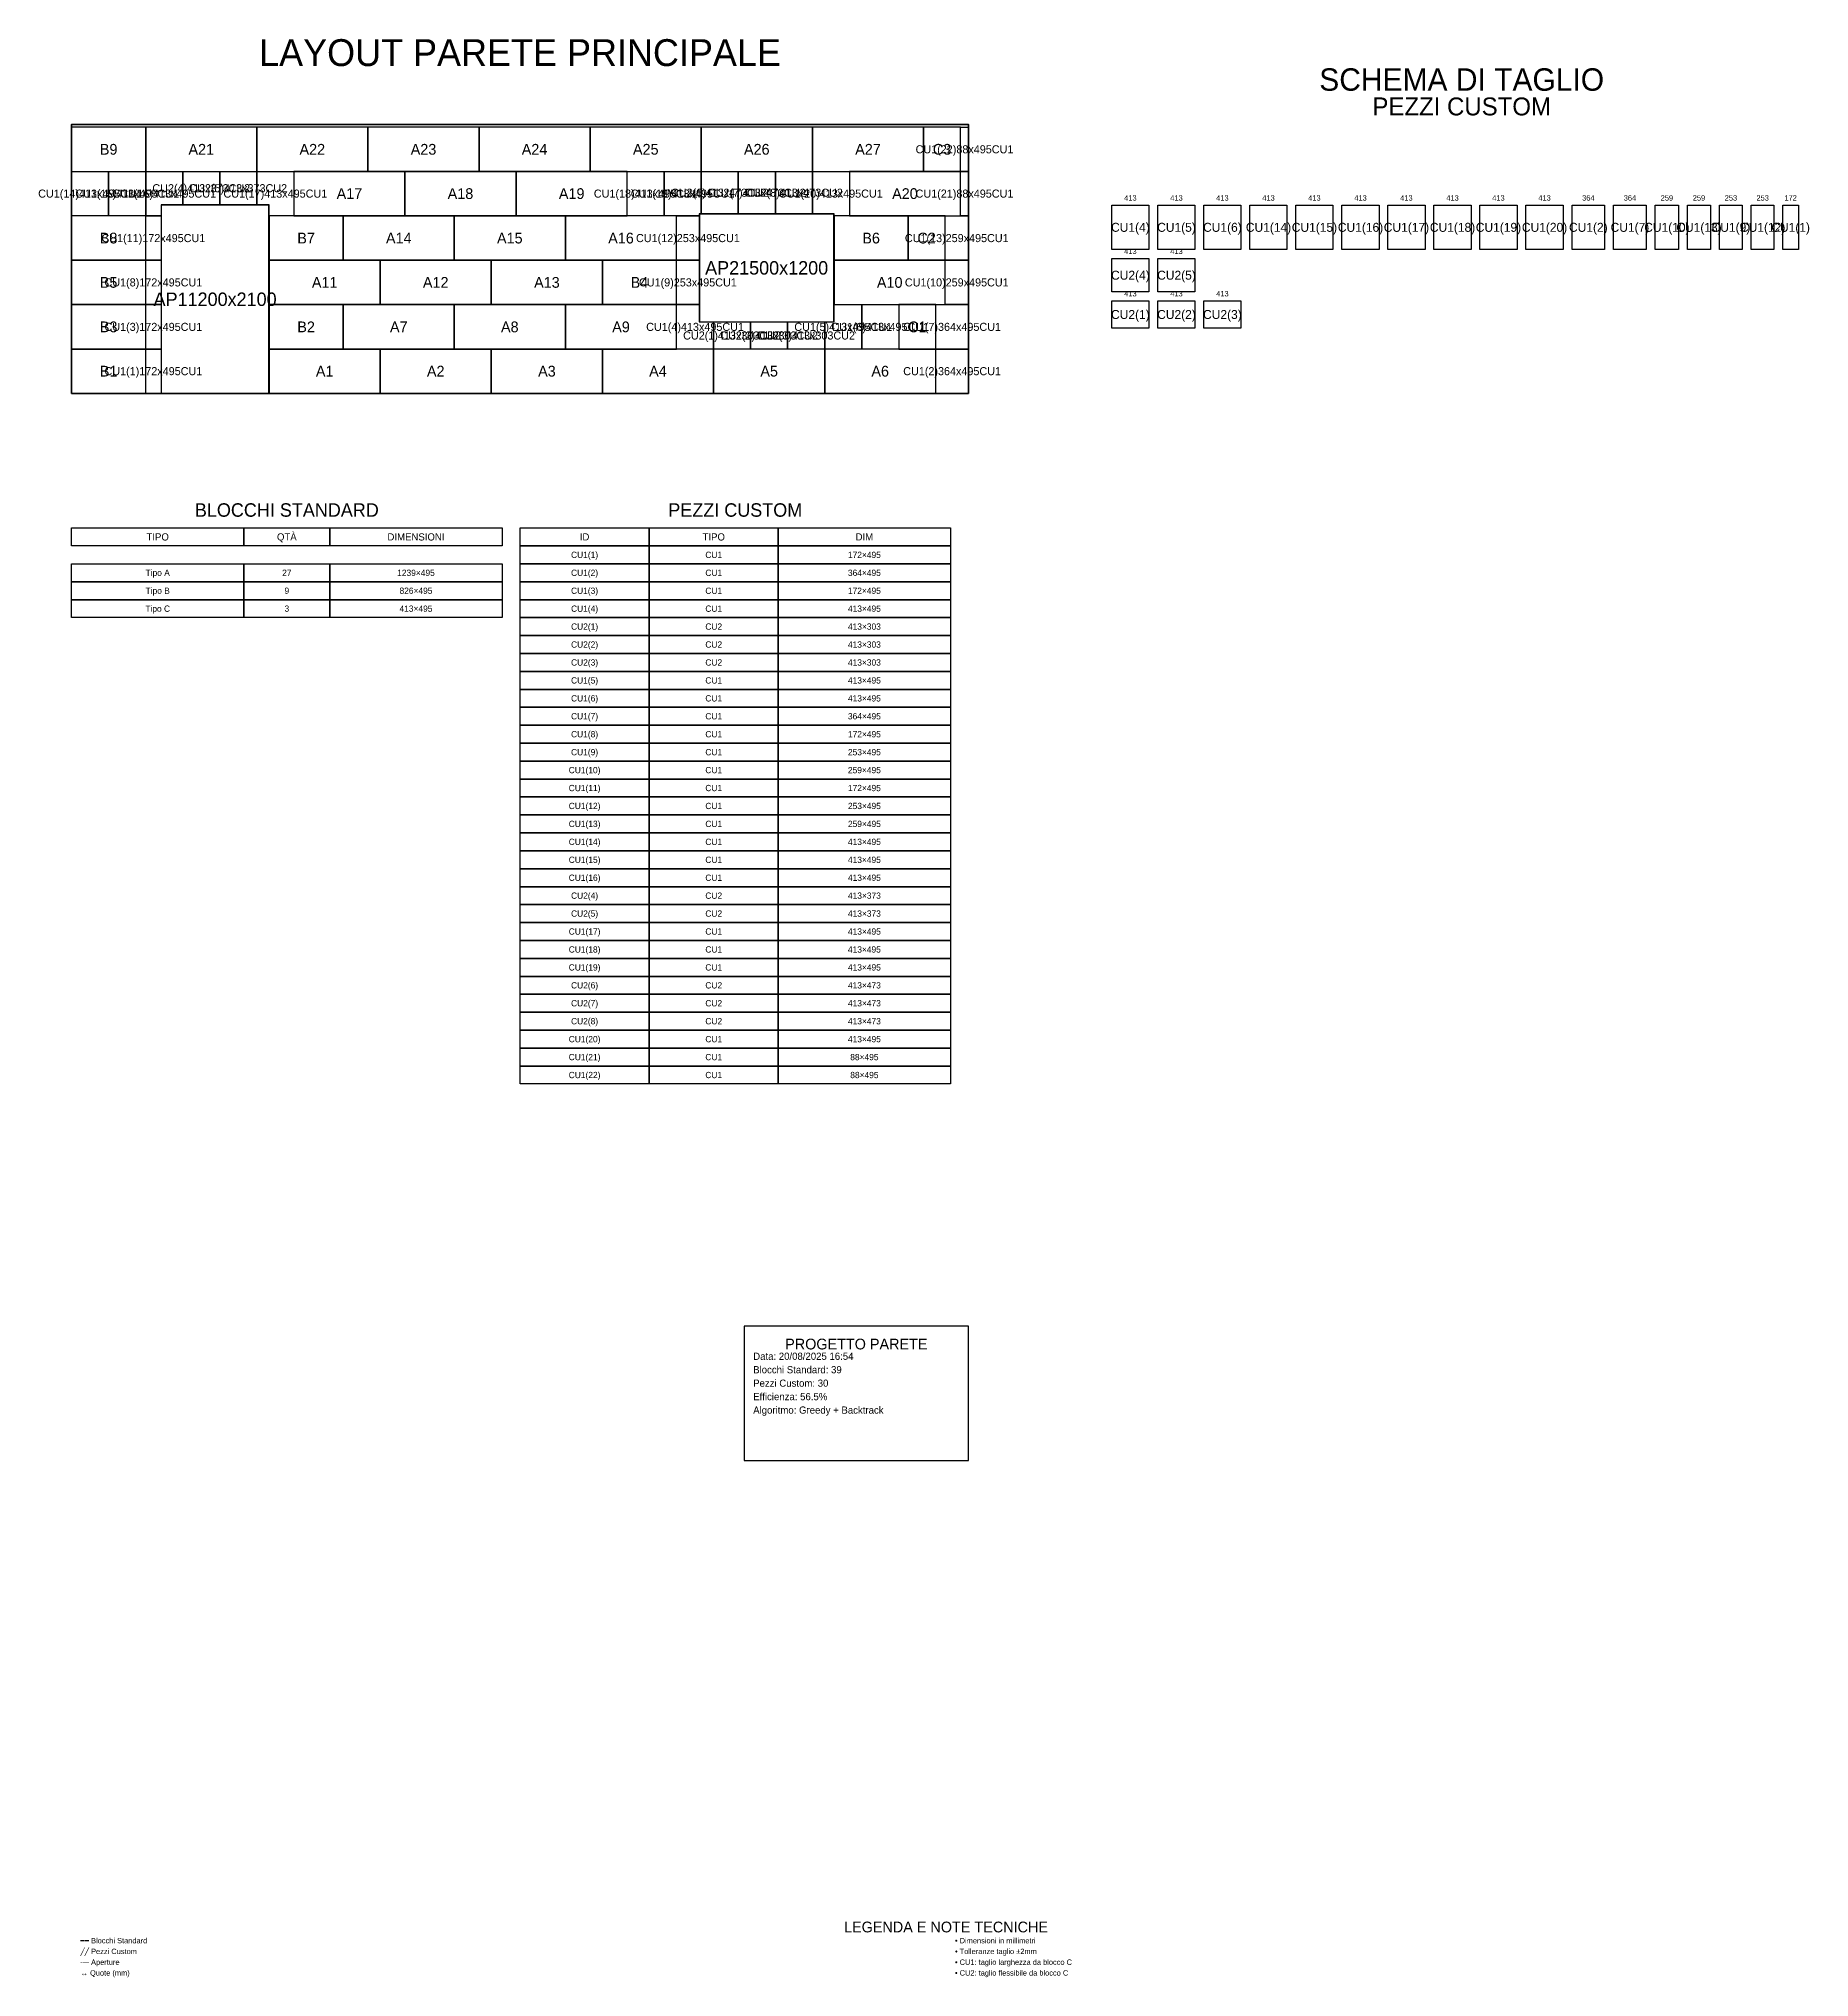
# Model space of a CAD drawing. Header units: metres. Extents: x -366 to 19375, y -17660 to 3954.
import ezdxf
from ezdxf.enums import TextEntityAlignment as Align

# ---------------------------------------------------------------- set-up
doc = ezdxf.new("R2010")
doc.units = ezdxf.units.M
for name, color, linetype in [('APERTURE', 1, 'Continuous'), ('BLOCCHI_CUSTOM', 3, 'Continuous'), ('BLOCCHI_STD', 7, 'Continuous'), ('CARTIGLIO', 7, 'Continuous'), ('PARETE', 5, 'Continuous'), ('QUOTE', 6, 'Continuous'), ('TAGLIO', 4, 'Continuous'), ('TESTI', 7, 'Continuous')]:
    doc.layers.add(name, color=color, linetype=linetype)

msp = doc.modelspace()

# ---------------------------------------------------------------- linework, layer by layer
at = {"layer": 'APERTURE'}
for points in [[(2200, 0), (2200, 2100), (1000, 2100), (1000, 0), (2200, 0)], [(8500, 800), (8500, 2000), (7000, 2000), (7000, 800), (8500, 800)]]:
    msp.add_lwpolyline(points, close=True, dxfattribs=at)
at = {"layer": 'BLOCCHI_CUSTOM'}
for points in [[(10000, 2970), (10000, 2475), (9912, 2475), (9912, 2970), (10000, 2970)], [(0, 1980), (0, 2475), (413, 2475), (413, 1980), (0, 1980)], [(413, 1980), (413, 2475), (826, 2475), (826, 1980), (413, 1980)], [(1000, 2102), (999, 2102), (999, 2102), (999, 2102), (999, 2102), (999, 2102), (999, 2101), (998, 2101), (998, 2101), (998, 2101), (998, 2101), (998, 2101), (998, 2100), (998, 2100), (998, 2100), (998, 1980), (826, 1980), (826, 2475), (1239, 2475), (1239, 2102), (1000, 2102), (1000, 2102), (1000, 2102)], [(1652, 2475), (1652, 2102), (1239, 2102), (1239, 2475), (1652, 2475)], [(2065, 2475), (2065, 2102), (1652, 2102), (1652, 2475), (2065, 2475)], [(2478, 2475), (2478, 1980), (2202, 1980), (2202, 2100), (2202, 2100), (2202, 2100), (2202, 2101), (2202, 2101), (2202, 2101), (2202, 2101), (2202, 2101), (2201, 2101), (2201, 2102), (2201, 2102), (2201, 2102), (2201, 2102), (2201, 2102), (2200, 2102), (2200, 2102), (2200, 2102), (2065, 2102), (2065, 2475), (2478, 2475)], [(6195, 1980), (6195, 2475), (6608, 2475), (6608, 1980), (6195, 1980)], [(7000, 2002), (6999, 2002), (6999, 2002), (6999, 2002), (6999, 2002), (6999, 2002), (6999, 2001), (6998, 2001), (6998, 2001), (6998, 2001), (6998, 2001), (6998, 2001), (6998, 2000), (6998, 2000), (6998, 2000), (6998, 1980), (6608, 1980), (6608, 2475), (7021, 2475), (7021, 2002), (7000, 2002), (7000, 2002), (7000, 2002)], [(7434, 2475), (7434, 2002), (7021, 2002), (7021, 2475), (7434, 2475)], [(7847, 2475), (7847, 2002), (7434, 2002), (7434, 2475), (7847, 2475)], [(8260, 2475), (8260, 2002), (7847, 2002), (7847, 2475), (8260, 2475)], [(8673, 2475), (8673, 1980), (8502, 1980), (8502, 2000), (8502, 2000), (8502, 2000), (8502, 2001), (8502, 2001), (8502, 2001), (8502, 2001), (8502, 2001), (8501, 2001), (8501, 2002), (8501, 2002), (8501, 2002), (8501, 2002), (8501, 2002), (8500, 2002), (8500, 2002), (8500, 2002), (8260, 2002), (8260, 2475), (8673, 2475)], [(9912, 2475), (10000, 2475), (10000, 1980), (9912, 1980), (9912, 2475)], [(998, 1485), (826, 1485), (826, 1980), (998, 1980), (998, 1485)], [(6745, 1485), (6745, 1980), (6998, 1980), (6998, 1485), (6745, 1485)], [(9741, 1485), (9741, 1980), (10000, 1980), (10000, 1485), (9741, 1485)], [(998, 990), (826, 990), (826, 1485), (998, 1485), (998, 990)], [(6745, 990), (6745, 1485), (6998, 1485), (6998, 990), (6745, 990)], [(9741, 990), (9741, 1485), (10000, 1485), (10000, 990), (9741, 990)], [(826, 495), (826, 990), (998, 990), (998, 495), (826, 495)], [(6998, 990), (6998, 800), (6998, 800), (6998, 800), (6998, 799), (6998, 799), (6998, 799), (6998, 799), (6998, 799), (6999, 799), (6999, 798), (6999, 798), (6999, 798), (6999, 798), (6999, 798), (7000, 798), (7000, 798), (7000, 798), (7158, 798), (7158, 495), (6745, 495), (6745, 990), (6998, 990)], [(8500, 798), (8500, 798), (8500, 798), (8501, 798), (8501, 798), (8501, 798), (8501, 798), (8501, 798), (8501, 799), (8502, 799), (8502, 799), (8502, 799), (8502, 799), (8502, 799), (8502, 800), (8502, 800), (8502, 800), (8502, 990), (8810, 990), (8810, 495), (8397, 495), (8397, 798), (8500, 798)], [(9223, 990), (9223, 495), (8810, 495), (8810, 990), (9223, 990)], [(9636, 495), (9636, 990), (10000, 990), (10000, 495), (9636, 495)], [(7571, 798), (7571, 495), (7158, 495), (7158, 798), (7571, 798)], [(7984, 798), (7984, 495), (7571, 495), (7571, 798), (7984, 798)], [(8397, 798), (8397, 495), (7984, 495), (7984, 798), (8397, 798)], [(998, 0), (826, 0), (826, 495), (998, 495), (998, 0)], [(10000, 0), (9636, 0), (9636, 495), (10000, 495), (10000, 0)]]:
    msp.add_lwpolyline(points, close=True, dxfattribs=at)
at = {"layer": 'BLOCCHI_STD'}
for points in [[(0, 2475), (826, 2475), (826, 2970), (0, 2970), (0, 2475)], [(826, 2475), (2065, 2475), (2065, 2970), (826, 2970), (826, 2475)], [(2065, 2475), (3304, 2475), (3304, 2970), (2065, 2970), (2065, 2475)], [(3304, 2475), (4543, 2475), (4543, 2970), (3304, 2970), (3304, 2475)], [(4543, 2475), (5782, 2475), (5782, 2970), (4543, 2970), (4543, 2475)], [(5782, 2475), (7021, 2475), (7021, 2970), (5782, 2970), (5782, 2475)], [(7021, 2475), (8260, 2475), (8260, 2970), (7021, 2970), (7021, 2475)], [(8260, 2475), (9499, 2475), (9499, 2970), (8260, 2970), (8260, 2475)], [(9499, 2475), (9912, 2475), (9912, 2970), (9499, 2970), (9499, 2475)], [(2478, 1980), (3717, 1980), (3717, 2475), (2478, 2475), (2478, 1980)], [(3717, 1980), (4956, 1980), (4956, 2475), (3717, 2475), (3717, 1980)], [(4956, 1980), (6195, 1980), (6195, 2475), (4956, 2475), (4956, 1980)], [(8673, 1980), (9912, 1980), (9912, 2475), (8673, 2475), (8673, 1980)], [(0, 1485), (826, 1485), (826, 1980), (0, 1980), (0, 1485)], [(2202, 1485), (3028, 1485), (3028, 1980), (2202, 1980), (2202, 1485)], [(3028, 1485), (4267, 1485), (4267, 1980), (3028, 1980), (3028, 1485)], [(4267, 1485), (5506, 1485), (5506, 1980), (4267, 1980), (4267, 1485)], [(5506, 1485), (6745, 1485), (6745, 1980), (5506, 1980), (5506, 1485)], [(8502, 1485), (9328, 1485), (9328, 1980), (8502, 1980), (8502, 1485)], [(9328, 1485), (9741, 1485), (9741, 1980), (9328, 1980), (9328, 1485)], [(0, 990), (826, 990), (826, 1485), (0, 1485), (0, 990)], [(2202, 990), (3441, 990), (3441, 1485), (2202, 1485), (2202, 990)], [(3441, 990), (4680, 990), (4680, 1485), (3441, 1485), (3441, 990)], [(4680, 990), (5919, 990), (5919, 1485), (4680, 1485), (4680, 990)], [(5919, 990), (6745, 990), (6745, 1485), (5919, 1485), (5919, 990)], [(8502, 990), (9741, 990), (9741, 1485), (8502, 1485), (8502, 990)], [(0, 495), (826, 495), (826, 990), (0, 990), (0, 495)], [(2202, 495), (3028, 495), (3028, 990), (2202, 990), (2202, 495)], [(3028, 495), (4267, 495), (4267, 990), (3028, 990), (3028, 495)], [(4267, 495), (5506, 495), (5506, 990), (4267, 990), (4267, 495)], [(5506, 495), (6745, 495), (6745, 990), (5506, 990), (5506, 495)], [(9223, 495), (9636, 495), (9636, 990), (9223, 990), (9223, 495)], [(0, 0), (826, 0), (826, 495), (0, 495), (0, 0)], [(2202, 0), (3441, 0), (3441, 495), (2202, 495), (2202, 0)], [(3441, 0), (4680, 0), (4680, 495), (3441, 495), (3441, 0)], [(4680, 0), (5919, 0), (5919, 495), (4680, 495), (4680, 0)], [(5919, 0), (7158, 0), (7158, 495), (5919, 495), (5919, 0)], [(7158, 0), (8397, 0), (8397, 495), (7158, 495), (7158, 0)], [(8397, 0), (9636, 0), (9636, 495), (8397, 495), (8397, 0)]]:
    msp.add_lwpolyline(points, dxfattribs=at)
at = {"layer": 'CARTIGLIO'}
for points in [[(0, -1500), (1920, -1500), (1920, -1700), (0, -1700), (0, -1500)], [(1920, -1500), (2880, -1500), (2880, -1700), (1920, -1700), (1920, -1500)], [(2880, -1500), (4800, -1500), (4800, -1700), (2880, -1700), (2880, -1500)], [(5000, -1500), (6440, -1500), (6440, -1700), (5000, -1700), (5000, -1500)], [(6440, -1500), (7880, -1500), (7880, -1700), (6440, -1700), (6440, -1500)], [(7880, -1500), (9800, -1500), (9800, -1700), (7880, -1700), (7880, -1500)], [(5000, -1700), (6440, -1700), (6440, -1900), (5000, -1900), (5000, -1700)], [(6440, -1700), (7880, -1700), (7880, -1900), (6440, -1900), (6440, -1700)], [(7880, -1700), (9800, -1700), (9800, -1900), (7880, -1900), (7880, -1700)], [(0, -1900), (1920, -1900), (1920, -2100), (0, -2100), (0, -1900)], [(1920, -1900), (2880, -1900), (2880, -2100), (1920, -2100), (1920, -1900)], [(2880, -1900), (4800, -1900), (4800, -2100), (2880, -2100), (2880, -1900)], [(5000, -1900), (6440, -1900), (6440, -2100), (5000, -2100), (5000, -1900)], [(6440, -1900), (7880, -1900), (7880, -2100), (6440, -2100), (6440, -1900)], [(7880, -1900), (9800, -1900), (9800, -2100), (7880, -2100), (7880, -1900)], [(0, -2100), (1920, -2100), (1920, -2300), (0, -2300), (0, -2100)], [(1920, -2100), (2880, -2100), (2880, -2300), (1920, -2300), (1920, -2100)], [(2880, -2100), (4800, -2100), (4800, -2300), (2880, -2300), (2880, -2100)], [(5000, -2100), (6440, -2100), (6440, -2300), (5000, -2300), (5000, -2100)], [(6440, -2100), (7880, -2100), (7880, -2300), (6440, -2300), (6440, -2100)], [(7880, -2100), (9800, -2100), (9800, -2300), (7880, -2300), (7880, -2100)], [(0, -2300), (1920, -2300), (1920, -2500), (0, -2500), (0, -2300)], [(1920, -2300), (2880, -2300), (2880, -2500), (1920, -2500), (1920, -2300)], [(2880, -2300), (4800, -2300), (4800, -2500), (2880, -2500), (2880, -2300)], [(5000, -2300), (6440, -2300), (6440, -2500), (5000, -2500), (5000, -2300)], [(6440, -2300), (7880, -2300), (7880, -2500), (6440, -2500), (6440, -2300)], [(7880, -2300), (9800, -2300), (9800, -2500), (7880, -2500), (7880, -2300)], [(5000, -2500), (6440, -2500), (6440, -2700), (5000, -2700), (5000, -2500)], [(6440, -2500), (7880, -2500), (7880, -2700), (6440, -2700), (6440, -2500)], [(7880, -2500), (9800, -2500), (9800, -2700), (7880, -2700), (7880, -2500)], [(5000, -2700), (6440, -2700), (6440, -2900), (5000, -2900), (5000, -2700)], [(6440, -2700), (7880, -2700), (7880, -2900), (6440, -2900), (6440, -2700)], [(7880, -2700), (9800, -2700), (9800, -2900), (7880, -2900), (7880, -2700)], [(5000, -2900), (6440, -2900), (6440, -3100), (5000, -3100), (5000, -2900)], [(6440, -2900), (7880, -2900), (7880, -3100), (6440, -3100), (6440, -2900)], [(7880, -2900), (9800, -2900), (9800, -3100), (7880, -3100), (7880, -2900)], [(5000, -3100), (6440, -3100), (6440, -3300), (5000, -3300), (5000, -3100)], [(6440, -3100), (7880, -3100), (7880, -3300), (6440, -3300), (6440, -3100)], [(7880, -3100), (9800, -3100), (9800, -3300), (7880, -3300), (7880, -3100)], [(5000, -3300), (6440, -3300), (6440, -3500), (5000, -3500), (5000, -3300)], [(6440, -3300), (7880, -3300), (7880, -3500), (6440, -3500), (6440, -3300)], [(7880, -3300), (9800, -3300), (9800, -3500), (7880, -3500), (7880, -3300)], [(5000, -3500), (6440, -3500), (6440, -3700), (5000, -3700), (5000, -3500)], [(6440, -3500), (7880, -3500), (7880, -3700), (6440, -3700), (6440, -3500)], [(7880, -3500), (9800, -3500), (9800, -3700), (7880, -3700), (7880, -3500)], [(5000, -3700), (6440, -3700), (6440, -3900), (5000, -3900), (5000, -3700)], [(6440, -3700), (7880, -3700), (7880, -3900), (6440, -3900), (6440, -3700)], [(7880, -3700), (9800, -3700), (9800, -3900), (7880, -3900), (7880, -3700)], [(5000, -3900), (6440, -3900), (6440, -4100), (5000, -4100), (5000, -3900)], [(5000, -4100), (6440, -4100), (6440, -4300), (5000, -4300), (5000, -4100)], [(6440, -3900), (7880, -3900), (7880, -4100), (6440, -4100), (6440, -3900)], [(6440, -4100), (7880, -4100), (7880, -4300), (6440, -4300), (6440, -4100)], [(7880, -3900), (9800, -3900), (9800, -4100), (7880, -4100), (7880, -3900)], [(7880, -4100), (9800, -4100), (9800, -4300), (7880, -4300), (7880, -4100)], [(5000, -4300), (6440, -4300), (6440, -4500), (5000, -4500), (5000, -4300)], [(6440, -4300), (7880, -4300), (7880, -4500), (6440, -4500), (6440, -4300)], [(7880, -4300), (9800, -4300), (9800, -4500), (7880, -4500), (7880, -4300)], [(5000, -4500), (6440, -4500), (6440, -4700), (5000, -4700), (5000, -4500)], [(6440, -4500), (7880, -4500), (7880, -4700), (6440, -4700), (6440, -4500)], [(7880, -4500), (9800, -4500), (9800, -4700), (7880, -4700), (7880, -4500)], [(5000, -4700), (6440, -4700), (6440, -4900), (5000, -4900), (5000, -4700)], [(6440, -4700), (7880, -4700), (7880, -4900), (6440, -4900), (6440, -4700)], [(7880, -4700), (9800, -4700), (9800, -4900), (7880, -4900), (7880, -4700)], [(5000, -4900), (6440, -4900), (6440, -5100), (5000, -5100), (5000, -4900)], [(6440, -4900), (7880, -4900), (7880, -5100), (6440, -5100), (6440, -4900)], [(7880, -4900), (9800, -4900), (9800, -5100), (7880, -5100), (7880, -4900)], [(5000, -5100), (6440, -5100), (6440, -5300), (5000, -5300), (5000, -5100)], [(6440, -5100), (7880, -5100), (7880, -5300), (6440, -5300), (6440, -5100)], [(7880, -5100), (9800, -5100), (9800, -5300), (7880, -5300), (7880, -5100)], [(5000, -5300), (6440, -5300), (6440, -5500), (5000, -5500), (5000, -5300)], [(6440, -5300), (7880, -5300), (7880, -5500), (6440, -5500), (6440, -5300)], [(7880, -5300), (9800, -5300), (9800, -5500), (7880, -5500), (7880, -5300)], [(5000, -5500), (6440, -5500), (6440, -5700), (5000, -5700), (5000, -5500)], [(6440, -5500), (7880, -5500), (7880, -5700), (6440, -5700), (6440, -5500)], [(7880, -5500), (9800, -5500), (9800, -5700), (7880, -5700), (7880, -5500)], [(5000, -5700), (6440, -5700), (6440, -5900), (5000, -5900), (5000, -5700)], [(6440, -5700), (7880, -5700), (7880, -5900), (6440, -5900), (6440, -5700)], [(7880, -5700), (9800, -5700), (9800, -5900), (7880, -5900), (7880, -5700)], [(5000, -5900), (6440, -5900), (6440, -6100), (5000, -6100), (5000, -5900)], [(6440, -5900), (7880, -5900), (7880, -6100), (6440, -6100), (6440, -5900)], [(7880, -5900), (9800, -5900), (9800, -6100), (7880, -6100), (7880, -5900)], [(5000, -6100), (6440, -6100), (6440, -6300), (5000, -6300), (5000, -6100)], [(6440, -6100), (7880, -6100), (7880, -6300), (6440, -6300), (6440, -6100)], [(7880, -6100), (9800, -6100), (9800, -6300), (7880, -6300), (7880, -6100)], [(5000, -6300), (6440, -6300), (6440, -6500), (5000, -6500), (5000, -6300)], [(6440, -6300), (7880, -6300), (7880, -6500), (6440, -6500), (6440, -6300)], [(7880, -6300), (9800, -6300), (9800, -6500), (7880, -6500), (7880, -6300)], [(5000, -6500), (6440, -6500), (6440, -6700), (5000, -6700), (5000, -6500)], [(5000, -6700), (6440, -6700), (6440, -6900), (5000, -6900), (5000, -6700)], [(6440, -6500), (7880, -6500), (7880, -6700), (6440, -6700), (6440, -6500)], [(6440, -6700), (7880, -6700), (7880, -6900), (6440, -6900), (6440, -6700)], [(7880, -6500), (9800, -6500), (9800, -6700), (7880, -6700), (7880, -6500)], [(7880, -6700), (9800, -6700), (9800, -6900), (7880, -6900), (7880, -6700)], [(5000, -6900), (6440, -6900), (6440, -7100), (5000, -7100), (5000, -6900)], [(6440, -6900), (7880, -6900), (7880, -7100), (6440, -7100), (6440, -6900)], [(7880, -6900), (9800, -6900), (9800, -7100), (7880, -7100), (7880, -6900)], [(5000, -7100), (6440, -7100), (6440, -7300), (5000, -7300), (5000, -7100)], [(6440, -7100), (7880, -7100), (7880, -7300), (6440, -7300), (6440, -7100)], [(7880, -7100), (9800, -7100), (9800, -7300), (7880, -7300), (7880, -7100)], [(5000, -7300), (6440, -7300), (6440, -7500), (5000, -7500), (5000, -7300)], [(6440, -7300), (7880, -7300), (7880, -7500), (6440, -7500), (6440, -7300)], [(7880, -7300), (9800, -7300), (9800, -7500), (7880, -7500), (7880, -7300)], [(5000, -7500), (6440, -7500), (6440, -7700), (5000, -7700), (5000, -7500)], [(6440, -7500), (7880, -7500), (7880, -7700), (6440, -7700), (6440, -7500)], [(7880, -7500), (9800, -7500), (9800, -7700), (7880, -7700), (7880, -7500)], [(7500, -11900), (10000, -11900), (10000, -10400), (7500, -10400), (7500, -11900)]]:
    msp.add_lwpolyline(points, dxfattribs=at)
at = {"layer": 'PARETE', "lineweight": 100}
msp.add_lwpolyline([(10000, 0), (10000, 3000), (0, 3000), (0, 0), (10000, 0)], close=True, dxfattribs=at)
at = {"layer": 'TAGLIO'}
for points in [[(11600, 2100), (12013, 2100), (12013, 1605), (11600, 1605), (11600, 2100)], [(12113, 2100), (12526, 2100), (12526, 1605), (12113, 1605), (12113, 2100)], [(12626, 2100), (13039, 2100), (13039, 1605), (12626, 1605), (12626, 2100)], [(13139, 2100), (13552, 2100), (13552, 1605), (13139, 1605), (13139, 2100)], [(13652, 2100), (14065, 2100), (14065, 1605), (13652, 1605), (13652, 2100)], [(14165, 2100), (14578, 2100), (14578, 1605), (14165, 1605), (14165, 2100)], [(14678, 2100), (15091, 2100), (15091, 1605), (14678, 1605), (14678, 2100)], [(15191, 2100), (15604, 2100), (15604, 1605), (15191, 1605), (15191, 2100)], [(15704, 2100), (16117, 2100), (16117, 1605), (15704, 1605), (15704, 2100)], [(16217, 2100), (16630, 2100), (16630, 1605), (16217, 1605), (16217, 2100)], [(16730, 2100), (17094, 2100), (17094, 1605), (16730, 1605), (16730, 2100)], [(17194, 2100), (17558, 2100), (17558, 1605), (17194, 1605), (17194, 2100)], [(17658, 2100), (17917, 2100), (17917, 1605), (17658, 1605), (17658, 2100)], [(18017, 2100), (18276, 2100), (18276, 1605), (18017, 1605), (18017, 2100)], [(18376, 2100), (18629, 2100), (18629, 1605), (18376, 1605), (18376, 2100)], [(18729, 2100), (18982, 2100), (18982, 1605), (18729, 1605), (18729, 2100)], [(19082, 2100), (19254, 2100), (19254, 1605), (19082, 1605), (19082, 2100)], [(11600, 1505), (12013, 1505), (12013, 1132), (11600, 1132), (11600, 1505)], [(12113, 1505), (12526, 1505), (12526, 1132), (12113, 1132), (12113, 1505)], [(11600, 1032), (12013, 1032), (12013, 729), (11600, 729), (11600, 1032)], [(12113, 1032), (12526, 1032), (12526, 729), (12113, 729), (12113, 1032)], [(12626, 1032), (13039, 1032), (13039, 729), (12626, 729), (12626, 1032)]]:
    msp.add_lwpolyline(points, dxfattribs=at)

# ---------------------------------------------------------------- texts
at = {"layer": 'QUOTE'}
for s, p in [('413', (11806, 2180)), ('413', (12320, 2180)), ('413', (12832, 2180)), ('413', (13346, 2180)), ('413', (13858, 2180)), ('413', (14372, 2180)), ('413', (14884, 2180)), ('413', (15398, 2180)), ('413', (15910, 2180)), ('413', (16424, 2180)), ('364', (16912, 2180)), ('364', (17376, 2180)), ('259', (17788, 2180)), ('259', (18146, 2180)), ('253', (18502, 2180)), ('253', (18856, 2180)), ('172', (19168, 2180)), ('413', (11806, 1585)), ('413', (12320, 1585)), ('413', (11806, 1112)), ('413', (12320, 1112)), ('413', (12832, 1112))]:
    msp.add_text(s, height=60, dxfattribs=at).set_placement(p, align=Align.MIDDLE_CENTER)
at = {"layer": 'TESTI'}
for s, height, p in [('LAYOUT PARETE PRINCIPALE', 300, (5000, 3800)), ('SCHEMA DI TAGLIO', 250, (15500, 3500)), ('PEZZI CUSTOM', 200, (15500, 3200)), ('B9', 120, (413, 2722)), ('A21', 120, (1446, 2722)), ('A22', 120, (2684, 2722)), ('A23', 120, (3924, 2722)), ('A24', 120, (5162, 2722)), ('A25', 120, (6402, 2722)), ('A26', 120, (7640, 2722)), ('A27', 120, (8880, 2722)), ('CU1(22)88x495CU1', 90, (9956, 2722)), ('C3', 120, (9706, 2722)), ('CU1(14)413x495CU1', 90, (206, 2228)), ('CU1(15)413x495CU1', 90, (620, 2228)), ('CU1(16)413x495CU1', 90, (1032, 2228)), ('CU2(4)413x373CU2', 90, (1446, 2288)), ('CU2(5)413x373CU2', 90, (1858, 2288)), ('CU1(17)413x495CU1', 90, (2272, 2228)), ('A17', 120, (3098, 2228)), ('A18', 120, (4336, 2228)), ('A19', 120, (5576, 2228)), ('CU1(18)413x495CU1', 90, (6402, 2228)), ('CU1(19)413x495CU1', 90, (6814, 2228)), ('CU2(6)413x473CU2', 90, (7228, 2238)), ('CU2(7)413x473CU2', 90, (7640, 2238)), ('CU2(8)413x473CU2', 90, (8054, 2238)), ('CU1(20)413x495CU1', 90, (8466, 2228)), ('A20', 120, (9292, 2228)), ('CU1(21)88x495CU1', 90, (9956, 2228)), ('B8', 120, (413, 1732)), ('CU1(11)172x495CU1', 90, (912, 1732)), ('B7', 120, (2615, 1732)), ('A14', 120, (3648, 1732)), ('A15', 120, (4886, 1732)), ('A16', 120, (6126, 1732)), ('CU1(12)253x495CU1', 90, (6872, 1732)), ('B6', 120, (8915, 1732)), ('CU1(13)259x495CU1', 90, (9870, 1732)), ('C2', 120, (9534, 1732)), ('CU1(4)', 100, (11806, 1852)), ('CU1(5)', 100, (12320, 1852)), ('CU1(6)', 100, (12832, 1852)), ('CU1(14)', 100, (13346, 1852)), ('CU1(15)', 100, (13858, 1852)), ('CU1(16)', 100, (14372, 1852)), ('CU1(17)', 100, (14884, 1852)), ('CU1(18)', 100, (15398, 1852)), ('CU1(19)', 100, (15910, 1852)), ('CU1(20)', 100, (16424, 1852)), ('CU1(2)', 100, (16912, 1852)), ('CU1(7)', 100, (17376, 1852)), ('CU1(10)', 100, (17788, 1852)), ('CU1(13)', 100, (18146, 1852)), ('CU1(9)', 100, (18502, 1852)), ('CU1(12)', 100, (18856, 1852)), ('CU1(1)', 100, (19168, 1852)), ('B5', 120, (413, 1238)), ('A11', 120, (2822, 1238)), ('A12', 120, (4060, 1238)), ('A13', 120, (5300, 1238)), ('B4', 120, (6332, 1238)), ('AP21500x1200', 150, (7750, 1400)), ('A10', 120, (9122, 1238)), ('CU2(4)', 100, (11806, 1318)), ('CU2(5)', 100, (12320, 1318)), ('CU1(8)172x495CU1', 90, (912, 1238)), ('AP11200x2100', 150, (1600, 1050)), ('CU1(9)253x495CU1', 90, (6872, 1238)), ('CU1(10)259x495CU1', 90, (9870, 1238)), ('CU2(1)', 100, (11806, 880)), ('CU2(2)', 100, (12320, 880)), ('CU2(3)', 100, (12832, 880)), ('B3', 120, (413, 742)), ('CU1(3)172x495CU1', 90, (912, 742)), ('B2', 120, (2615, 742)), ('A7', 120, (3648, 742)), ('A8', 120, (4886, 742)), ('A9', 120, (6126, 742)), ('CU1(4)413x495CU1', 90, (6952, 742)), ('CU2(1)413x303CU2', 90, (7364, 646)), ('CU2(2)413x303CU2', 90, (7778, 646)), ('CU2(3)413x303CU2', 90, (8190, 646)), ('CU1(5)413x495CU1', 90, (8604, 742)), ('CU1(6)413x495CU1', 90, (9016, 742)), ('CU1(7)364x495CU1', 90, (9818, 742)), ('C1', 120, (9430, 742)), ('B1', 120, (413, 248)), ('CU1(1)172x495CU1', 90, (912, 248)), ('A1', 120, (2822, 248)), ('A2', 120, (4060, 248)), ('A3', 120, (5300, 248)), ('A4', 120, (6538, 248)), ('A5', 120, (7778, 248)), ('A6', 120, (9016, 248)), ('CU1(2)364x495CU1', 90, (9818, 248)), ('BLOCCHI STANDARD', 150, (2400, -1300)), ('PEZZI CUSTOM', 150, (7400, -1300)), ('TIPO', 80, (960, -1600)), ('QTÀ', 80, (2400, -1600)), ('DIMENSIONI', 80, (3840, -1600)), ('ID', 80, (5720, -1600)), ('TIPO', 80, (7160, -1600)), ('DIM', 80, (8840, -1600)), ('CU1(1)', 70, (5720, -1800)), ('CU1', 70, (7160, -1800)), ('172×495', 70, (8840, -1800)), ('Tipo A', 70, (960, -2000)), ('Tipo B', 70, (960, -2200)), ('27', 70, (2400, -2000)), ('1239×495', 70, (3840, -2000)), ('CU1(2)', 70, (5720, -2000)), ('CU1(3)', 70, (5720, -2200)), ('CU1', 70, (7160, -2000)), ('364×495', 70, (8840, -2000)), ('Tipo C', 70, (960, -2400)), ('9', 70, (2400, -2200)), ('3', 70, (2400, -2400)), ('413×495', 70, (3840, -2400)), ('826×495', 70, (3840, -2200)), ('CU1(4)', 70, (5720, -2400)), ('CU1', 70, (7160, -2200)), ('CU1', 70, (7160, -2400)), ('413×495', 70, (8840, -2400)), ('172×495', 70, (8840, -2200)), ('CU2(1)', 70, (5720, -2600)), ('CU2', 70, (7160, -2600)), ('413×303', 70, (8840, -2600)), ('CU2(2)', 70, (5720, -2800)), ('CU2', 70, (7160, -2800)), ('413×303', 70, (8840, -2800)), ('CU2(3)', 70, (5720, -3000)), ('CU2', 70, (7160, -3000)), ('413×303', 70, (8840, -3000)), ('CU1(5)', 70, (5720, -3200)), ('CU1', 70, (7160, -3200)), ('413×495', 70, (8840, -3200)), ('CU1(6)', 70, (5720, -3400)), ('CU1', 70, (7160, -3400)), ('413×495', 70, (8840, -3400)), ('CU1(7)', 70, (5720, -3600)), ('CU1', 70, (7160, -3600)), ('364×495', 70, (8840, -3600)), ('CU1(8)', 70, (5720, -3800)), ('CU1', 70, (7160, -3800)), ('172×495', 70, (8840, -3800)), ('CU1(9)', 70, (5720, -4000)), ('CU1', 70, (7160, -4000)), ('253×495', 70, (8840, -4000)), ('CU1(10)', 70, (5720, -4200)), ('CU1', 70, (7160, -4200)), ('259×495', 70, (8840, -4200)), ('CU1(11)', 70, (5720, -4400)), ('CU1', 70, (7160, -4400)), ('172×495', 70, (8840, -4400)), ('CU1(12)', 70, (5720, -4600)), ('CU1', 70, (7160, -4600)), ('253×495', 70, (8840, -4600)), ('CU1(13)', 70, (5720, -4800)), ('CU1(14)', 70, (5720, -5000)), ('CU1', 70, (7160, -4800)), ('CU1', 70, (7160, -5000)), ('413×495', 70, (8840, -5000)), ('259×495', 70, (8840, -4800)), ('CU1(15)', 70, (5720, -5200)), ('CU1', 70, (7160, -5200)), ('413×495', 70, (8840, -5200)), ('CU1(16)', 70, (5720, -5400)), ('CU1', 70, (7160, -5400)), ('413×495', 70, (8840, -5400)), ('CU2(4)', 70, (5720, -5600)), ('CU2', 70, (7160, -5600)), ('413×373', 70, (8840, -5600)), ('CU2(5)', 70, (5720, -5800)), ('CU2', 70, (7160, -5800)), ('413×373', 70, (8840, -5800)), ('CU1(17)', 70, (5720, -6000)), ('CU1', 70, (7160, -6000)), ('413×495', 70, (8840, -6000)), ('CU1(18)', 70, (5720, -6200)), ('CU1', 70, (7160, -6200)), ('413×495', 70, (8840, -6200)), ('CU1(19)', 70, (5720, -6400)), ('CU1', 70, (7160, -6400)), ('413×495', 70, (8840, -6400)), ('CU2(6)', 70, (5720, -6600)), ('CU2', 70, (7160, -6600)), ('413×473', 70, (8840, -6600)), ('CU2(7)', 70, (5720, -6800)), ('CU2', 70, (7160, -6800)), ('413×473', 70, (8840, -6800)), ('CU2(8)', 70, (5720, -7000)), ('CU2', 70, (7160, -7000)), ('413×473', 70, (8840, -7000)), ('CU1(20)', 70, (5720, -7200)), ('CU1', 70, (7160, -7200)), ('413×495', 70, (8840, -7200)), ('CU1(21)', 70, (5720, -7400)), ('CU1(22)', 70, (5720, -7600)), ('CU1', 70, (7160, -7400)), ('CU1', 70, (7160, -7600)), ('88×495', 70, (8840, -7400)), ('88×495', 70, (8840, -7600)), ('PROGETTO PARETE', 120, (8750, -10600)), ('LEGENDA E NOTE TECNICHE', 120, (9750, -17100))]:
    msp.add_text(s, height=height, dxfattribs=at).set_placement(p, align=Align.MIDDLE_CENTER)
for s, height, p in [('Data: 20/08/2025 16:54', 80, (7600, -10800)), ('Blocchi Standard: 39', 80, (7600, -10950)), ('Pezzi Custom: 30', 80, (7600, -11100)), ('Efficienza: 56.5%', 80, (7600, -11250)), ('Algoritmo: Greedy + Backtrack', 80, (7600, -11400)), ('━━ Blocchi Standard', 60, (100, -17300)), ('• Dimensioni in millimetri', 60, (9850, -17300)), ('╱╱ Pezzi Custom', 60, (100, -17420)), ('┈┈ Aperture', 60, (100, -17540)), ('• Tolleranze taglio ±2mm', 60, (9850, -17420)), ('• CU1: taglio larghezza da blocco C', 60, (9850, -17540)), ('↔ Quote (mm)', 60, (100, -17660)), ('• CU2: taglio flessibile da blocco C', 60, (9850, -17660))]:
    msp.add_text(s, height=height, dxfattribs=at).set_placement(p, align=Align.BOTTOM_LEFT)

doc.saveas('drawing.dxf')
